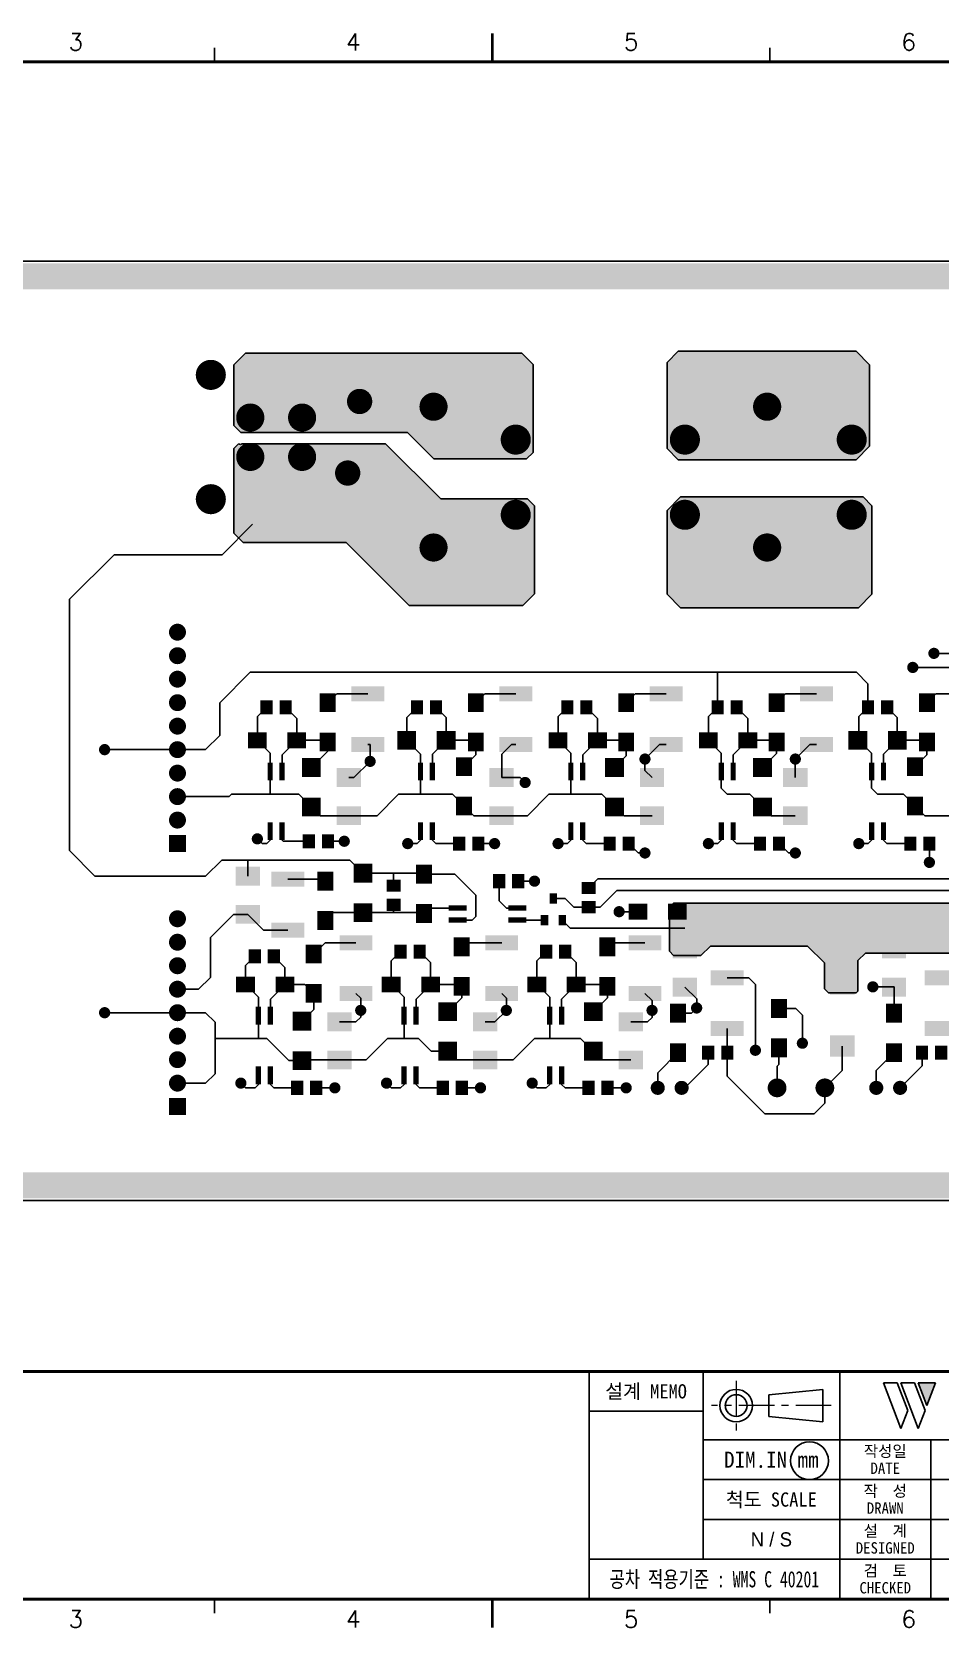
# Model space of a CAD drawing. Extents: x 295 to 953, y 10 to 290.
# Drawn here: x 606.2 to 765.6, y 9.8 to 290.2 of the extents above; entities that cross this region are included whole.
import ezdxf
from ezdxf.enums import TextEntityAlignment as Align

# ---------------------------------------------------------------- set-up
doc = ezdxf.new("R2010")
doc.units = 0
doc.header["$LTSCALE"] = 5
doc.header["$MEASUREMENT"] = 0
doc.linetypes.add('CENTER', pattern=[2, 1.25, -0.25, 0.25, -0.25])
doc.layers.get('0').update_dxf_attribs({"linetype": 'CONTINUOUS', "lineweight": 25})
for name, color, linetype in [('16_COMP_GBR', 1, 'CONTINUOUS'), ('SHEET', 3, 'CONTINUOUS'), ('문자', 4, 'CONTINUOUS'), ('테두리', 3, 'CONTINUOUS')]:
    doc.layers.add(name, color=color, linetype=linetype)
doc.layers.add('2', color=2, linetype='CENTER', lineweight=13)
doc.styles.add('MARK', font='ARLRDBD.TTF')
doc.styles.get("Standard").update_dxf_attribs({"font": 'simplex.shx'})
doc.styles.add('굴림', font='')
doc.styles.add('굴림체', font='')
doc.styles.get('굴림').set_extended_font_data('Gulim')
doc.styles.get('굴림체').set_extended_font_data('GulimChe')

# ---------------------------------------------------------------- blocks, each defined once
blk = doc.blocks.new('B')
at = {"layer": '문자'}
blk.add_hatch(color=256, dxfattribs=at).paths.add_polyline_path([(13.79, 10), (15.31, 6), (16.84, 10)])
at = {"color": 4, "const_width": 0.6}
blk.add_lwpolyline([(48.46, 10.32, 1), (49.06, 10.32, 1)], format="xyb", close=True, dxfattribs=at)
at = {"layer": '문자'}
for p, q in [((10.73, 2), (7.68, 10)), ((7.68, 10), (10.09, 10)), ((11.94, 5.16), (10.09, 10)), ((10.73, 10), (13.15, 10)), ((13.79, 2), (10.73, 10)), ((14.99, 5.16), (13.15, 10)), ((13.79, 10), (16.84, 10)), ((15.31, 6), (13.79, 10)), ((16.84, 10), (15.31, 6)), ((11.94, 5.16), (10.73, 2)), ((14.99, 5.16), (13.79, 2))]:
    blk.add_line(p, q, dxfattribs=at)
at = {"layer": '문자', "style": 'MARK', "oblique": 15}
blk.add_text('WOOJIN', height=6.5, dxfattribs=at).set_placement((36.4, 6), align=Align.MIDDLE_CENTER)
blk = doc.blocks.new('C')
at = {"layer": '2'}
for p, q in [((252.83, 53.35), (252.83, 44.65)), ((269.53, 49), (248.48, 49))]:
    blk.add_line(p, q, dxfattribs=at)
at = {"layer": 'SHEET'}
for p, q in [((227, 55), (227, 15)), ((247, 55), (247, 22)), ((271, 55), (271, 15)), ((271, 55), (271, 15)), ((247, 48), (227, 48)), ((333, 43), (247, 43)), ((287, 43), (287, 15)), ((333, 36), (247, 36)), ((311, 29), (247, 29)), ((311, 22), (227, 22))]:
    blk.add_line(p, q, dxfattribs=at)
at = {"layer": 'SHEET', "color": 4}
for p, q in [((258.53, 50.9), (268.03, 51.85)), ((258.53, 50.9), (258.53, 47.1)), ((268.03, 51.85), (268.03, 46.15)), ((258.53, 47.1), (268.03, 46.15))]:
    blk.add_line(p, q, dxfattribs=at)
for radius in [2.85, 1.9]:
    blk.add_circle((252.83, 49), radius, dxfattribs=at)
at = {"layer": 'SHEET'}
blk.add_circle((265.7, 39.32), 3.32, dxfattribs=at)
at = {"layer": '테두리'}
for points, const_width in [([(210, 290), (210, 285)], 0.5), ([(161.25, 287.5), (161.25, 285)], 0.3), ([(258.75, 287.5), (258.75, 285)], 0.3), ([(15, 285), (15, 15), (405, 15), (405, 285), (15, 285)], 0.5), ([(15, 55), (405, 55)], 0.5), ([(161.25, 12.5), (161.25, 15)], 0.3), ([(210, 10), (210, 15)], 0.5), ([(258.75, 12.5), (258.75, 15)], 0.3)]:
    blk.add_lwpolyline(points, dxfattribs=dict(at, const_width=const_width))
blk.add_blockref('B', (271, 43))
at = {"layer": '문자'}
for s, p in [('3', (136.88, 288.5)), ('4', (185.62, 288.5)), ('5', (234.38, 288.5)), ('6', (283.12, 288.5)), ('3', (136.88, 11.5)), ('4', (185.62, 11.5)), ('5', (234.38, 11.5)), ('6', (283.12, 11.5))]:
    blk.add_text(s, height=3, dxfattribs=at).set_placement(p, align=Align.MIDDLE)
at = {"layer": '문자', "style": '굴림체'}
for s, height, p in [('설계 MEMO', 2.5, (237, 51.5)), ('작성일', 2, (279, 41)), ('DIM.IN mm', 2.85, (259, 39.5)), ('DATE', 2, (279, 38)), ('척도 SCALE', 2.5, (259, 32.5)), ('작  성', 2, (279, 34)), ('DRAWN', 2, (279, 31)), ('설  계', 2, (279, 27)), ('DESIGNED', 2, (279, 24)), ('검  토', 2, (279, 20)), ('CHECKED', 2, (279, 17))]:
    blk.add_text(s, height=height, dxfattribs=at).set_placement(p, align=Align.MIDDLE_CENTER)
at = {"layer": '문자', "style": '굴림체', "width": 0.75}
blk.add_text('공차 적용기준 : WMS C 40201', height=2.85, dxfattribs=at).set_placement((249, 18.5), align=Align.MIDDLE_CENTER)

msp = doc.modelspace()

# ---------------------------------------------------------------- linework, layer by layer
at = {"color": 7}
for points, const_width in [([(636.24, 230.02, 1), (638.88, 230.02, 1)], 2.64), ([(662.58, 225.35, 1), (664.8, 225.35, 1)], 2.22), ([(643.25, 222.52, 1), (645.73, 222.52, 1)], 2.47), ([(652.35, 222.52, 1), (654.82, 222.52, 1)], 2.47), ([(675.43, 224.43, 1), (677.9, 224.43, 1)], 2.47), ([(734, 224.43, 1), (736.48, 224.43, 1)], 2.47), ([(689.78, 218.65, 1), (692.42, 218.65, 1)], 2.64), ([(719.48, 218.65, 1), (722.12, 218.65, 1)], 2.64), ([(748.77, 218.65, 1), (751.41, 218.65, 1)], 2.64), ([(643.25, 215.61, 1), (645.73, 215.61, 1)], 2.47), ([(652.35, 215.61, 1), (654.82, 215.61, 1)], 2.47), ([(660.48, 212.78, 1), (662.7, 212.78, 1)], 2.22), ([(636.24, 208.19, 1), (638.88, 208.19, 1)], 2.64), ([(689.78, 205.45, 1), (692.42, 205.45, 1)], 2.64), ([(719.48, 205.45, 1), (722.12, 205.45, 1)], 2.64), ([(748.77, 205.45, 1), (751.41, 205.45, 1)], 2.64), ([(675.43, 199.7, 1), (677.9, 199.7, 1)], 2.47), ([(734, 199.7, 1), (736.48, 199.7, 1)], 2.47), ([(630.96, 184.83, 1), (632.45, 184.83, 1)], 1.49), ([(630.96, 180.7, 1), (632.45, 180.7, 1)], 1.49), ([(760.32, 178.64, 1), (761.31, 178.64, 1)], 0.985), ([(764.04, 181.11, 1), (765.02, 181.11, 1)], 0.985), ([(630.96, 176.58, 1), (632.45, 176.58, 1)], 1.49), ([(630.96, 172.45, 1), (632.45, 172.45, 1)], 1.49), ([(630.96, 168.33, 1), (632.45, 168.33, 1)], 1.49), ([(630.96, 164.2, 1), (632.45, 164.2, 1)], 1.49), ([(618.42, 164.2, 1), (619.41, 164.2, 1)], 0.985), ([(665.04, 162.14, 1), (666.02, 162.14, 1)], 0.985), ([(713.3, 162.55, 1), (714.28, 162.55, 1)], 0.985), ([(739.7, 162.55, 1), (740.68, 162.55, 1)], 0.985), ([(630.96, 160.08, 1), (632.45, 160.08, 1)], 1.49), ([(630.96, 155.95, 1), (632.45, 155.95, 1)], 1.49), ([(692.26, 158.43, 1), (693.24, 158.43, 1)], 0.985), ([(630.96, 151.83, 1), (632.45, 151.83, 1)], 1.49), ([(645.24, 148.53, 1), (646.22, 148.53, 1)], 0.985), ([(660.5, 148.11, 1), (661.48, 148.11, 1)], 0.985), ([(671.64, 147.7, 1), (672.62, 147.7, 1)], 0.985), ([(686.9, 147.7, 1), (687.88, 147.7, 1)], 0.985), ([(698.04, 147.7, 1), (699.02, 147.7, 1)], 0.985), ([(724.44, 147.7, 1), (725.42, 147.7, 1)], 0.985), ([(750.84, 147.7, 1), (751.82, 147.7, 1)], 0.985), ([(713.3, 146.05, 1), (714.28, 146.05, 1)], 0.985), ([(739.7, 146.05, 1), (740.68, 146.05, 1)], 0.985), ([(763.24, 144.4, 1), (764.22, 144.4, 1)], 0.985), ([(693.91, 141.1, 1), (694.89, 141.1, 1)], 0.985), ([(630.96, 134.5, 1), (632.45, 134.5, 1)], 1.49), ([(708.76, 135.74, 1), (709.74, 135.74, 1)], 0.985), ([(630.96, 130.38, 1), (632.45, 130.38, 1)], 1.49), ([(630.96, 126.25, 1), (632.45, 126.25, 1)], 1.49), ([(630.96, 122.13, 1), (632.45, 122.13, 1)], 1.49), ([(753.31, 122.54, 1), (754.29, 122.54, 1)], 0.985), ([(618.42, 118, 1), (619.41, 118, 1)], 0.985), ([(630.96, 118, 1), (632.45, 118, 1)], 1.49), ([(663.39, 118.41, 1), (664.37, 118.41, 1)], 0.985), ([(688.96, 118.41, 1), (689.94, 118.41, 1)], 0.985), ([(714.54, 118.41, 1), (715.52, 118.41, 1)], 0.985), ([(722.37, 118.83, 1), (723.36, 118.83, 1)], 0.985), ([(630.96, 113.88, 1), (632.45, 113.88, 1)], 1.49), ([(732.69, 111.4, 1), (733.67, 111.4, 1)], 0.985), ([(740.94, 112.64, 1), (741.92, 112.64, 1)], 0.985), ([(630.96, 109.75, 1), (632.45, 109.75, 1)], 1.49), ([(630.96, 105.63, 1), (632.45, 105.63, 1)], 1.49), ([(642.35, 105.63, 1), (643.33, 105.63, 1)], 0.985), ([(667.92, 105.63, 1), (668.91, 105.63, 1)], 0.985), ([(693.5, 105.63, 1), (694.48, 105.63, 1)], 0.985), ([(658.85, 104.8, 1), (659.83, 104.8, 1)], 0.985), ([(684.42, 104.8, 1), (685.41, 104.8, 1)], 0.985), ([(710, 104.8, 1), (710.98, 104.8, 1)], 0.985), ([(715.42, 104.8, 1), (716.65, 104.8, 1)], 1.24), ([(719.61, 104.8, 1), (720.84, 104.8, 1)], 1.24), ([(736.16, 104.8, 1), (737.81, 104.8, 1)], 1.65), ([(744.55, 104.8, 1), (746.2, 104.8, 1)], 1.65), ([(753.78, 104.8, 1), (755.02, 104.8, 1)], 1.24), ([(757.97, 104.8, 1), (759.21, 104.8, 1)], 1.24)]:
    msp.add_lwpolyline(points, format="xyb", close=True, dxfattribs=dict(at, const_width=const_width))
for points in [[(659.51, 174.11), (659.51, 170.79), (656.7, 174.11), (656.7, 170.79)], [(668, 175.34), (668, 172.7), (662.23, 175.34), (662.23, 172.7)], [(685.49, 174.11), (685.49, 170.79), (682.69, 174.11), (682.69, 170.79)], [(693.99, 175.34), (693.99, 172.7), (688.22, 175.34), (688.22, 172.7)], [(711.89, 174.11), (711.89, 170.79), (709.09, 174.11), (709.09, 170.79)], [(720.39, 175.34), (720.39, 172.7), (714.62, 175.34), (714.62, 172.7)], [(738.29, 174.11), (738.29, 170.79), (735.49, 174.11), (735.49, 170.79)], [(746.79, 175.34), (746.79, 172.7), (741.02, 175.34), (741.02, 172.7)], [(764.69, 174.11), (764.69, 170.79), (761.89, 174.11), (761.89, 170.79)], [(648.42, 172.86), (648.42, 170.39), (646.28, 172.86), (646.28, 170.39)], [(651.77, 172.86), (651.77, 170.39), (649.64, 172.86), (649.64, 170.39)], [(674.82, 172.86), (674.82, 170.39), (672.68, 172.86), (672.68, 170.39)], [(678.17, 172.86), (678.17, 170.39), (676.04, 172.86), (676.04, 170.39)], [(701.22, 172.86), (701.22, 170.39), (699.08, 172.86), (699.08, 170.39)], [(704.57, 172.86), (704.57, 170.39), (702.44, 172.86), (702.44, 170.39)], [(727.62, 172.86), (727.62, 170.39), (725.48, 172.86), (725.48, 170.39)], [(730.97, 172.86), (730.97, 170.39), (728.84, 172.86), (728.84, 170.39)], [(754.02, 172.86), (754.02, 170.39), (751.88, 172.86), (751.88, 170.39)], [(757.37, 172.86), (757.37, 170.39), (755.24, 172.86), (755.24, 170.39)], [(647.38, 167.25), (647.38, 164.45), (644.07, 167.25), (644.07, 164.45)], [(654.3, 167.25), (654.3, 164.45), (650.99, 167.25), (650.99, 164.45)], [(659.51, 167.19), (659.51, 163.88), (656.7, 167.19), (656.7, 163.88)], [(668, 166.43), (668, 163.79), (662.23, 166.43), (662.23, 163.79)], [(673.61, 167.5), (673.61, 164.2), (670.31, 167.5), (670.31, 164.2)], [(680.54, 167.5), (680.54, 164.2), (677.24, 167.5), (677.24, 164.2)], [(685.49, 167.19), (685.49, 163.88), (682.69, 167.19), (682.69, 163.88)], [(693.99, 166.43), (693.99, 163.79), (688.22, 166.43), (688.22, 163.79)], [(700.18, 167.25), (700.18, 164.45), (696.87, 167.25), (696.87, 164.45)], [(707.1, 167.25), (707.1, 164.45), (703.79, 167.25), (703.79, 164.45)], [(711.89, 167.19), (711.89, 163.88), (709.09, 167.19), (709.09, 163.88)], [(720.39, 166.43), (720.39, 163.79), (714.62, 166.43), (714.62, 163.79)], [(726.58, 167.25), (726.58, 164.45), (723.27, 167.25), (723.27, 164.45)], [(733.5, 167.25), (733.5, 164.45), (730.19, 167.25), (730.19, 164.45)], [(738.29, 167.19), (738.29, 163.88), (735.49, 167.19), (735.49, 163.88)], [(746.79, 166.43), (746.79, 163.79), (741.02, 166.43), (741.02, 163.79)], [(752.81, 167.5), (752.81, 164.2), (749.51, 167.5), (749.51, 164.2)], [(759.74, 167.5), (759.74, 164.2), (756.44, 167.5), (756.44, 164.2)], [(764.69, 167.19), (764.69, 163.88), (761.89, 167.19), (761.89, 163.88)], [(656.87, 162.72), (656.87, 159.42), (653.57, 162.72), (653.57, 159.42)], [(683.43, 162.87), (683.43, 159.56), (680.62, 162.87), (680.62, 159.56)], [(710.08, 162.72), (710.08, 159.42), (706.78, 162.72), (706.78, 159.42)], [(736.07, 162.72), (736.07, 159.42), (732.77, 162.72), (732.77, 159.42)], [(762.63, 162.87), (762.63, 159.56), (759.82, 162.87), (759.82, 159.56)], [(648.44, 161.94), (648.44, 158.79), (647.52, 161.94), (647.52, 158.79)], [(650.54, 161.94), (650.54, 158.79), (649.61, 161.94), (649.61, 158.79)], [(663.95, 160.96), (663.95, 157.65), (659.68, 160.96), (659.68, 157.65)], [(674.84, 161.94), (674.84, 158.79), (673.92, 161.94), (673.92, 158.79)], [(676.94, 161.94), (676.94, 158.79), (676.01, 161.94), (676.01, 158.79)], [(690.76, 160.96), (690.76, 157.65), (686.49, 160.96), (686.49, 157.65)], [(701.24, 161.94), (701.24, 158.79), (700.32, 161.94), (700.32, 158.79)], [(703.34, 161.94), (703.34, 158.79), (702.41, 161.94), (702.41, 158.79)], [(717.16, 160.96), (717.16, 157.65), (712.89, 160.96), (712.89, 157.65)], [(727.64, 161.94), (727.64, 158.79), (726.72, 161.94), (726.72, 158.79)], [(729.74, 161.94), (729.74, 158.79), (728.81, 161.94), (728.81, 158.79)], [(742.33, 160.96), (742.33, 157.65), (738.05, 160.96), (738.05, 157.65)], [(754.04, 161.94), (754.04, 158.79), (753.12, 161.94), (753.12, 158.79)], [(756.14, 161.94), (756.14, 158.79), (755.21, 161.94), (755.21, 158.79)], [(656.87, 155.79), (656.87, 152.49), (653.57, 155.79), (653.57, 152.49)], [(683.43, 155.96), (683.43, 152.64), (680.62, 155.96), (680.62, 152.64)], [(710.08, 155.79), (710.08, 152.49), (706.78, 155.79), (706.78, 152.49)], [(736.07, 155.79), (736.07, 152.49), (732.77, 155.79), (732.77, 152.49)], [(762.63, 155.96), (762.63, 152.64), (759.82, 155.96), (759.82, 152.64)], [(663.95, 154.25), (663.95, 150.94), (659.68, 154.25), (659.68, 150.94)], [(690.76, 154.25), (690.76, 150.94), (686.49, 154.25), (686.49, 150.94)], [(717.16, 154.25), (717.16, 150.94), (712.89, 154.25), (712.89, 150.94)], [(742.33, 154.25), (742.33, 150.94), (738.05, 154.25), (738.05, 150.94)], [(633.19, 149.19), (633.19, 146.21), (630.21, 149.19), (630.21, 146.21)], [(648.44, 151.46), (648.44, 148.31), (647.52, 151.46), (647.52, 148.31)], [(650.54, 151.46), (650.54, 148.31), (649.61, 151.46), (649.61, 148.31)], [(655.84, 149.35), (655.84, 146.88), (653.71, 149.35), (653.71, 146.88)], [(659.2, 149.35), (659.2, 146.88), (657.06, 149.35), (657.06, 146.88)], [(674.84, 151.46), (674.84, 148.31), (673.92, 151.46), (673.92, 148.31)], [(676.94, 151.46), (676.94, 148.31), (676.01, 151.46), (676.01, 148.31)], [(682.24, 148.94), (682.24, 146.46), (680.11, 148.94), (680.11, 146.46)], [(685.6, 148.94), (685.6, 146.46), (683.46, 148.94), (683.46, 146.46)], [(701.24, 151.46), (701.24, 148.31), (700.32, 151.46), (700.32, 148.31)], [(703.34, 151.46), (703.34, 148.31), (702.41, 151.46), (702.41, 148.31)], [(708.64, 148.94), (708.64, 146.46), (706.51, 148.94), (706.51, 146.46)], [(712, 148.94), (712, 146.46), (709.86, 148.94), (709.86, 146.46)], [(727.64, 151.46), (727.64, 148.31), (726.72, 151.46), (726.72, 148.31)], [(729.74, 151.46), (729.74, 148.31), (728.81, 151.46), (728.81, 148.31)], [(735.04, 148.94), (735.04, 146.46), (732.91, 148.94), (732.91, 146.46)], [(738.4, 148.94), (738.4, 146.46), (736.26, 148.94), (736.26, 146.46)], [(754.04, 151.46), (754.04, 148.31), (753.12, 151.46), (753.12, 148.31)], [(756.14, 151.46), (756.14, 148.31), (755.21, 151.46), (755.21, 148.31)], [(761.44, 148.94), (761.44, 146.46), (759.31, 148.94), (759.31, 146.46)], [(764.8, 148.94), (764.8, 146.46), (762.66, 148.94), (762.66, 146.46)], [(646.21, 143.63), (646.21, 140.32), (641.94, 143.63), (641.94, 140.32)], [(665.94, 144.15), (665.94, 140.85), (662.64, 144.15), (662.64, 140.85)], [(676.42, 143.99), (676.42, 140.68), (673.61, 143.99), (673.61, 140.68)], [(653.98, 142.75), (653.98, 140.11), (648.2, 142.75), (648.2, 140.11)], [(659.09, 142.76), (659.09, 139.44), (656.29, 142.76), (656.29, 139.44)], [(670.89, 141.37), (670.89, 139.23), (668.42, 141.37), (668.42, 139.23)], [(689.26, 142.34), (689.26, 139.86), (687.12, 142.34), (687.12, 139.86)], [(692.61, 142.34), (692.61, 139.86), (690.47, 142.34), (690.47, 139.86)], [(705.13, 140.96), (705.13, 138.82), (702.65, 140.96), (702.65, 138.82)], [(670.89, 138.02), (670.89, 135.88), (668.42, 138.02), (668.42, 135.88)], [(698.36, 138.96), (698.36, 137.14), (697.04, 138.96), (697.04, 137.14)], [(705.13, 137.6), (705.13, 135.47), (702.65, 137.6), (702.65, 135.47)], [(646.21, 136.93), (646.21, 133.62), (641.94, 136.93), (641.94, 133.62)], [(659.09, 135.84), (659.09, 132.53), (656.29, 135.84), (656.29, 132.53)], [(665.94, 137.22), (665.94, 133.92), (662.64, 137.22), (662.64, 133.92)], [(676.42, 137.08), (676.42, 133.77), (673.61, 137.08), (673.61, 133.77)], [(682.49, 136.83), (682.49, 135.91), (679.34, 136.83), (679.34, 135.91)], [(682.49, 134.74), (682.49, 133.82), (679.34, 134.74), (679.34, 133.82)], [(692.96, 136.83), (692.96, 135.91), (689.82, 136.83), (689.82, 135.91)], [(692.96, 134.74), (692.96, 133.82), (689.82, 134.74), (689.82, 133.82)], [(696.8, 135.16), (696.8, 133.35), (695.48, 135.16), (695.48, 133.35)], [(699.93, 135.16), (699.93, 133.35), (698.61, 135.16), (698.61, 133.35)], [(714.21, 137.14), (714.21, 134.33), (710.9, 137.14), (710.9, 134.33)], [(721.12, 137.14), (721.12, 134.33), (717.81, 137.14), (717.81, 134.33)], [(653.98, 133.84), (653.98, 131.2), (648.2, 133.84), (648.2, 131.2)], [(646.36, 129.14), (646.36, 126.66), (644.22, 129.14), (644.22, 126.66)], [(649.71, 129.14), (649.71, 126.66), (647.57, 129.14), (647.57, 126.66)], [(657.03, 129.97), (657.03, 126.66), (654.22, 129.97), (654.22, 126.66)], [(665.94, 131.61), (665.94, 128.97), (660.17, 131.61), (660.17, 128.97)], [(671.93, 129.96), (671.93, 127.49), (669.79, 129.96), (669.79, 127.49)], [(675.29, 129.96), (675.29, 127.49), (673.15, 129.96), (673.15, 127.49)], [(683.02, 131.21), (683.02, 127.89), (680.21, 131.21), (680.21, 127.89)], [(691.52, 131.61), (691.52, 128.97), (685.74, 131.61), (685.74, 128.97)], [(697.51, 129.96), (697.51, 127.49), (695.37, 129.96), (695.37, 127.49)], [(700.86, 129.96), (700.86, 127.49), (698.72, 129.96), (698.72, 127.49)], [(708.59, 131.21), (708.59, 127.89), (705.79, 131.21), (705.79, 127.89)], [(716.68, 131.61), (716.68, 128.97), (710.9, 131.61), (710.9, 128.97)], [(722.94, 130.85), (722.94, 127.53), (718.67, 130.85), (718.67, 127.53)], [(759.65, 130.85), (759.65, 127.53), (755.38, 130.85), (755.38, 127.53)], [(645.32, 124.35), (645.32, 121.55), (642.01, 124.35), (642.01, 121.55)], [(652.24, 124.35), (652.24, 121.55), (648.92, 124.35), (648.92, 121.55)], [(670.9, 124.35), (670.9, 121.55), (667.58, 124.35), (667.58, 121.55)], [(677.81, 124.35), (677.81, 121.55), (674.5, 124.35), (674.5, 121.55)], [(683.02, 124.29), (683.02, 120.98), (680.21, 124.29), (680.21, 120.98)], [(696.47, 124.35), (696.47, 121.55), (693.16, 124.35), (693.16, 121.55)], [(703.39, 124.35), (703.39, 121.55), (700.07, 124.35), (700.07, 121.55)], [(708.59, 124.29), (708.59, 120.98), (705.79, 124.29), (705.79, 120.98)], [(722.94, 124.14), (722.94, 120.83), (718.67, 124.14), (718.67, 120.83)], [(731.12, 125.43), (731.12, 122.79), (725.34, 125.43), (725.34, 122.79)], [(750.59, 124.93), (750.59, 121.14), (746.3, 124.93), (746.3, 121.14)], [(759.65, 124.14), (759.65, 120.83), (755.38, 124.14), (755.38, 120.83)], [(768.65, 125.43), (768.65, 122.79), (762.88, 125.43), (762.88, 122.79)], [(657.03, 123.05), (657.03, 119.74), (654.22, 123.05), (654.22, 119.74)], [(665.94, 122.7), (665.94, 120.06), (660.17, 122.7), (660.17, 120.06)], [(691.52, 122.7), (691.52, 120.06), (685.74, 122.7), (685.74, 120.06)], [(716.68, 122.7), (716.68, 120.06), (710.9, 122.7), (710.9, 120.06)], [(646.38, 119.04), (646.38, 115.89), (645.46, 119.04), (645.46, 115.89)], [(648.47, 119.04), (648.47, 115.89), (647.55, 119.04), (647.55, 115.89)], [(655.22, 118.17), (655.22, 114.87), (651.92, 118.17), (651.92, 114.87)], [(662.3, 118.06), (662.3, 114.75), (658.03, 118.06), (658.03, 114.75)], [(671.95, 119.04), (671.95, 115.89), (671.03, 119.04), (671.03, 115.89)], [(674.05, 119.04), (674.05, 115.89), (673.13, 119.04), (673.13, 115.89)], [(680.79, 119.82), (680.79, 116.52), (677.49, 119.82), (677.49, 116.52)], [(687.88, 118.06), (687.88, 114.75), (683.6, 118.06), (683.6, 114.75)], [(697.53, 119.04), (697.53, 115.89), (696.61, 119.04), (696.61, 115.89)], [(699.62, 119.04), (699.62, 115.89), (698.7, 119.04), (698.7, 115.89)], [(706.37, 119.82), (706.37, 116.52), (703.07, 119.82), (703.07, 116.52)], [(713.45, 118.06), (713.45, 114.75), (709.18, 118.06), (709.18, 114.75)], [(720.97, 119.56), (720.97, 116.25), (718.16, 119.56), (718.16, 116.25)], [(738.71, 120.38), (738.71, 117.07), (735.9, 120.38), (735.9, 117.07)], [(758.92, 119.56), (758.92, 116.25), (756.11, 119.56), (756.11, 116.25)], [(731.12, 116.52), (731.12, 113.88), (725.34, 116.52), (725.34, 113.88)], [(768.65, 116.52), (768.65, 113.88), (762.88, 116.52), (762.88, 113.88)], [(680.79, 112.89), (680.79, 109.59), (677.49, 112.89), (677.49, 109.59)], [(706.37, 112.89), (706.37, 109.59), (703.07, 112.89), (703.07, 109.59)], [(720.97, 112.64), (720.97, 109.33), (718.16, 112.64), (718.16, 109.33)], [(725.97, 112.22), (725.97, 109.75), (723.83, 112.22), (723.83, 109.75)], [(729.32, 112.22), (729.32, 109.75), (727.19, 112.22), (727.19, 109.75)], [(738.71, 113.47), (738.71, 110.16), (735.9, 113.47), (735.9, 110.16)], [(750.59, 114.04), (750.59, 110.25), (746.3, 114.04), (746.3, 110.25)], [(758.92, 112.64), (758.92, 109.33), (756.11, 112.64), (756.11, 109.33)], [(763.51, 112.22), (763.51, 109.75), (761.37, 112.22), (761.37, 109.75)], [(766.86, 112.22), (766.86, 109.75), (764.72, 112.22), (764.72, 109.75)], [(655.22, 111.24), (655.22, 107.94), (651.92, 111.24), (651.92, 107.94)], [(662.3, 111.35), (662.3, 108.04), (658.03, 111.35), (658.03, 108.04)], [(687.88, 111.35), (687.88, 108.04), (683.6, 111.35), (683.6, 108.04)], [(713.45, 111.35), (713.45, 108.04), (709.18, 111.35), (709.18, 108.04)], [(646.38, 108.56), (646.38, 105.41), (645.46, 108.56), (645.46, 105.41)], [(648.47, 108.56), (648.47, 105.41), (647.55, 108.56), (647.55, 105.41)], [(671.95, 108.56), (671.95, 105.41), (671.03, 108.56), (671.03, 105.41)], [(674.05, 108.56), (674.05, 105.41), (673.13, 108.56), (673.13, 105.41)], [(697.53, 108.56), (697.53, 105.41), (696.61, 108.56), (696.61, 105.41)], [(699.62, 108.56), (699.62, 105.41), (698.7, 108.56), (698.7, 105.41)], [(653.78, 106.04), (653.78, 103.56), (651.64, 106.04), (651.64, 103.56)], [(657.14, 106.04), (657.14, 103.56), (655, 106.04), (655, 103.56)], [(679.36, 106.04), (679.36, 103.56), (677.22, 106.04), (677.22, 103.56)], [(682.71, 106.04), (682.71, 103.56), (680.57, 106.04), (680.57, 103.56)], [(704.93, 106.04), (704.93, 103.56), (702.79, 106.04), (702.79, 103.56)], [(708.29, 106.04), (708.29, 103.56), (706.15, 106.04), (706.15, 103.56)], [(633.19, 102.99), (633.19, 100.01), (630.21, 102.99), (630.21, 100.01)]]:
    msp.add_solid(points, dxfattribs=at)
at = {"layer": '16_COMP_GBR', "color": 7}
for p, q in [((505.48, 250), (865.18, 250)), ((643.65, 233.83), (641.6, 231.78)), ((692.19, 233.83), (643.65, 233.83)), ((694.16, 231.86), (692.19, 233.83)), ((719.63, 234.16), (717.67, 232.19)), ((750.85, 234.16), (719.63, 234.16)), ((753.23, 231.78), (750.85, 234.16)), ((641.6, 231.78), (641.6, 221.11)), ((694.16, 216.41), (694.16, 231.86)), ((717.67, 232.19), (717.67, 217.07)), ((753.23, 217.48), (753.23, 231.78)), ((641.6, 221.11), (642.83, 219.89)), ((642.83, 219.89), (672.11, 219.89)), ((672.11, 219.89), (676.73, 215.27)), ((642.43, 217.92), (641.6, 217.1)), ((641.6, 217.1), (641.6, 202.22)), ((642.76, 217.81), (642.43, 217.92)), ((643.04, 217.91), (642.76, 217.81)), ((668.26, 217.91), (643.04, 217.91)), ((677.92, 208.25), (668.26, 217.91)), ((693.01, 215.27), (694.16, 216.41)), ((717.67, 217.07), (719.63, 215.1)), ((750.85, 215.1), (753.23, 217.48)), ((676.73, 215.27), (693.01, 215.27)), ((719.63, 215.1), (750.85, 215.1)), ((693.18, 208.25), (677.92, 208.25)), ((694.4, 207.03), (693.18, 208.25)), ((720.05, 208.58), (717.67, 206.21)), ((752.08, 208.58), (720.05, 208.58)), ((753.64, 207.03), (752.08, 208.58)), ((694.4, 191.58), (694.4, 207.03)), ((717.67, 206.21), (717.67, 191.49)), ((753.64, 191.49), (753.64, 207.03)), ((644.9, 203.8), (639.54, 198.44)), ((641.6, 202.22), (643.24, 200.58)), ((643.24, 200.58), (661.31, 200.58)), ((661.31, 200.58), (672.36, 189.53)), ((620.57, 198.44), (612.73, 190.6)), ((620.57, 198.44), (639.54, 198.44)), ((692.35, 189.53), (694.4, 191.58)), ((717.67, 191.49), (720.05, 189.12)), ((751.26, 189.12), (753.64, 191.49)), ((612.73, 146.46), (612.73, 190.6)), ((672.36, 189.53), (692.35, 189.53)), ((720.05, 189.12), (751.26, 189.12)), ((776.9, 181.11), (764.53, 181.11)), ((644.49, 177.81), (639.13, 172.45)), ((750.92, 177.81), (644.49, 177.81)), ((644.49, 177.81), (726.55, 177.81)), ((726.55, 177.81), (726.55, 171.63)), ((750.92, 177.81), (752.95, 175.78)), ((774.43, 178.64), (760.82, 178.64)), ((658.1, 172.45), (659.67, 174.02)), ((665.12, 174.02), (659.67, 174.02)), ((684.09, 172.45), (685.66, 174.02)), ((691.1, 174.02), (685.66, 174.02)), ((710.49, 172.45), (712.06, 174.02)), ((712.06, 174.02), (717.5, 174.02)), ((736.89, 172.45), (738.46, 174.02)), ((743.9, 174.02), (738.46, 174.02)), ((752.95, 171.63), (752.95, 175.78)), ((763.29, 172.45), (764.86, 174.02)), ((770.3, 174.02), (764.86, 174.02)), ((639.13, 172.45), (639.13, 166.68)), ((647.35, 171.63), (645.73, 170)), ((650.7, 171.63), (652.64, 169.69)), ((673.75, 171.63), (671.96, 169.84)), ((677.1, 171.63), (678.89, 169.84)), ((700.15, 171.63), (698.53, 170)), ((703.5, 171.63), (705.44, 169.69)), ((726.55, 171.63), (724.93, 170)), ((729.9, 171.63), (731.84, 169.69)), ((752.95, 171.63), (751.33, 170)), ((756.3, 171.63), (758.09, 169.84)), ((645.73, 170), (645.73, 165.85)), ((652.64, 165.85), (652.64, 169.69)), ((671.96, 169.84), (671.96, 165.85)), ((678.89, 169.84), (678.89, 165.85)), ((698.53, 165.85), (698.53, 170)), ((705.44, 169.69), (705.44, 165.85)), ((724.93, 170), (724.93, 165.85)), ((731.84, 165.85), (731.84, 169.69)), ((751.33, 170), (751.33, 165.85)), ((758.09, 169.84), (758.09, 165.85)), ((636.65, 164.2), (639.13, 166.68)), ((645.73, 165.85), (647.98, 163.6)), ((652.64, 165.85), (650.08, 163.28)), ((652.64, 165.85), (658.1, 165.85)), ((658.1, 165.85), (658.1, 165.53)), ((658.1, 163.95), (658.1, 165.53)), ((671.96, 165.85), (674.38, 163.43)), ((678.89, 165.85), (676.48, 163.43)), ((684.09, 165.85), (678.89, 165.85)), ((684.09, 165.53), (684.09, 165.85)), ((684.09, 163.28), (684.09, 165.53)), ((698.53, 165.85), (700.78, 163.6)), ((705.44, 165.85), (702.88, 163.28)), ((710.49, 165.85), (705.44, 165.85)), ((710.49, 165.53), (710.49, 165.85)), ((710.49, 163.13), (710.49, 165.53)), ((724.93, 165.85), (727.18, 163.6)), ((731.84, 165.85), (729.28, 163.28)), ((736.89, 165.85), (731.84, 165.85)), ((736.89, 165.53), (736.89, 165.85)), ((736.89, 163.54), (736.89, 165.53)), ((751.33, 165.85), (751.16, 165.85)), ((751.16, 165.85), (751.33, 165.85)), ((753.58, 163.6), (751.33, 165.85)), ((758.09, 165.85), (755.68, 163.43)), ((763.29, 165.85), (758.09, 165.85)), ((763.29, 165.53), (763.29, 165.85)), ((763.29, 163.28), (763.29, 165.53)), ((631.7, 164.2), (618.92, 164.2)), ((636.65, 164.2), (631.7, 164.2)), ((647.98, 163.6), (647.98, 160.36)), ((650.08, 163.28), (650.08, 160.36)), ((655.22, 161.07), (658.1, 163.95)), ((665.53, 165.11), (665.12, 165.11)), ((665.53, 162.14), (665.53, 165.11)), ((674.38, 163.43), (674.38, 160.36)), ((676.48, 163.43), (676.48, 160.36)), ((682.03, 161.22), (684.09, 163.28)), ((690.36, 165.11), (688.63, 163.38)), ((688.63, 159.3), (688.63, 163.38)), ((690.36, 165.11), (691.1, 165.11)), ((700.78, 160.36), (700.78, 163.6)), ((702.88, 160.36), (702.88, 163.28)), ((708.43, 161.07), (710.49, 163.13)), ((713.79, 162.55), (716.35, 165.11)), ((717.5, 165.11), (716.35, 165.11)), ((727.18, 163.6), (727.18, 160.36)), ((729.28, 163.28), (729.28, 160.36)), ((734.42, 161.07), (736.89, 163.54)), ((740.19, 162.55), (742.75, 165.11)), ((743.9, 165.11), (742.75, 165.11)), ((753.58, 163.6), (753.58, 160.36)), ((755.68, 163.43), (755.68, 160.36)), ((761.23, 161.22), (763.29, 163.28)), ((647.98, 156.36), (647.98, 160.36)), ((665.53, 162.14), (662.69, 159.3)), ((674.38, 160.36), (674.38, 156.36)), ((700.78, 156.36), (700.78, 160.36)), ((713.79, 162.55), (713.79, 160.54)), ((715.03, 159.3), (713.79, 160.54)), ((727.18, 160.36), (727.18, 157.41)), ((740.19, 159.3), (740.19, 162.55)), ((753.58, 160.36), (753.58, 157.41)), ((661.82, 159.3), (662.69, 159.3)), ((688.63, 159.3), (691.87, 159.3)), ((692.75, 158.43), (691.87, 159.3)), ((728.23, 156.36), (727.18, 157.41)), ((754.63, 156.36), (753.58, 157.41)), ((631.7, 155.95), (640.78, 155.95)), ((641.19, 156.36), (640.78, 155.95)), ((641.19, 156.36), (647.98, 156.36)), ((652.99, 156.36), (647.98, 156.36)), ((655.22, 154.14), (652.99, 156.36)), ((670.53, 156.36), (666.77, 152.6)), ((670.53, 156.36), (674.38, 156.36)), ((679.97, 156.36), (674.38, 156.36)), ((682.03, 154.3), (679.97, 156.36)), ((682.03, 154.3), (683.73, 152.6)), ((696.93, 156.36), (693.17, 152.6)), ((696.93, 156.36), (700.78, 156.36)), ((706.2, 156.36), (700.78, 156.36)), ((708.43, 154.14), (706.2, 156.36)), ((728.23, 156.36), (732.19, 156.36)), ((734.42, 154.14), (732.19, 156.36)), ((754.63, 156.36), (759.17, 156.36)), ((761.23, 154.3), (759.17, 156.36)), ((761.23, 154.3), (762.93, 152.6)), ((655.22, 154.14), (656.75, 152.6)), ((661.82, 152.6), (656.75, 152.6)), ((661.82, 152.6), (666.77, 152.6)), ((688.63, 152.6), (683.73, 152.6)), ((688.63, 152.6), (693.17, 152.6)), ((708.43, 154.14), (710.13, 152.6)), ((715.03, 152.6), (710.13, 152.6)), ((734.42, 154.14), (735.95, 152.6)), ((740.19, 152.6), (735.95, 152.6)), ((767.83, 152.6), (762.93, 152.6)), ((647.98, 148.3), (647.98, 149.89)), ((650.08, 149.89), (650.08, 148.3)), ((674.38, 148.3), (674.38, 149.89)), ((676.48, 148.3), (676.48, 149.89)), ((700.78, 149.89), (700.78, 148.3)), ((702.88, 149.89), (702.88, 148.3)), ((727.18, 148.3), (727.18, 149.89)), ((729.28, 148.3), (729.28, 149.89)), ((753.58, 148.3), (753.58, 149.89)), ((755.68, 148.3), (755.68, 149.89)), ((612.73, 146.46), (617.21, 141.98)), ((645.73, 148.53), (646.55, 147.7)), ((646.55, 147.7), (647.38, 147.7)), ((647.98, 148.3), (647.38, 147.7)), ((650.27, 148.11), (650.08, 148.3)), ((650.27, 148.11), (654.78, 148.11)), ((658.13, 148.11), (660.99, 148.11)), ((672.13, 147.7), (673.78, 147.7)), ((674.38, 148.3), (673.78, 147.7)), ((676.48, 148.3), (677.08, 147.7)), ((681.18, 147.7), (677.08, 147.7)), ((684.53, 147.7), (687.39, 147.7)), ((700.18, 147.7), (698.53, 147.7)), ((700.18, 147.7), (700.78, 148.3)), ((703.48, 147.7), (702.88, 148.3)), ((703.48, 147.7), (707.58, 147.7)), ((710.93, 147.7), (712.58, 146.05)), ((712.58, 146.05), (713.79, 146.05)), ((724.93, 147.7), (726.58, 147.7)), ((727.18, 148.3), (726.58, 147.7)), ((729.28, 148.3), (729.88, 147.7)), ((733.98, 147.7), (729.88, 147.7)), ((737.33, 147.7), (738.98, 146.05)), ((738.98, 146.05), (740.19, 146.05)), ((751.33, 147.7), (752.98, 147.7)), ((753.58, 148.3), (752.98, 147.7)), ((755.68, 148.3), (756.28, 147.7)), ((760.38, 147.7), (756.28, 147.7)), ((763.73, 147.7), (763.73, 144.4)), ((636.65, 141.98), (639.49, 144.81)), ((644.08, 144.81), (639.49, 144.81)), ((661.98, 144.81), (644.08, 144.81)), ((644.08, 144.81), (644.08, 141.98)), ((664.29, 142.5), (661.98, 144.81)), ((636.65, 141.98), (617.21, 141.98)), ((657.69, 141.43), (651.09, 141.43)), ((657.69, 141.1), (657.69, 141.43)), ((664.29, 142.5), (669.65, 142.5)), ((675.02, 142.5), (669.65, 142.5)), ((669.65, 142.5), (669.65, 140.3)), ((675.02, 142.34), (675.02, 142.5)), ((680.38, 142.34), (675.02, 142.34)), ((680.38, 142.34), (684.09, 138.63)), ((688.19, 141.1), (688.19, 137.64)), ((691.54, 141.1), (694.4, 141.1)), ((703.89, 139.89), (705.51, 141.51)), ((768.65, 141.51), (705.51, 141.51)), ((684.09, 134.91), (684.09, 138.63)), ((689.45, 136.37), (688.19, 137.64)), ((697.7, 138.05), (699.77, 138.05)), ((701.28, 136.54), (699.77, 138.05)), ((708.84, 139.45), (705.93, 136.54)), ((708.84, 139.45), (777.32, 139.45)), ((637.48, 131.2), (641.55, 135.27)), ((644.08, 135.27), (641.55, 135.27)), ((644.08, 135.27), (646.83, 132.52)), ((657.69, 134.18), (659.08, 135.57)), ((659.08, 135.57), (664.29, 135.57)), ((664.29, 135.57), (669.65, 135.57)), ((669.65, 136.95), (669.65, 135.57)), ((675.02, 135.57), (669.65, 135.57)), ((675.02, 136.37), (680.91, 136.37)), ((675.02, 135.57), (675.02, 136.37)), ((675.02, 135.42), (675.02, 135.57)), ((684.09, 134.91), (683.45, 134.28)), ((689.45, 136.37), (691.39, 136.37)), ((701.28, 136.54), (703.89, 136.54)), ((703.89, 136.54), (705.93, 136.54)), ((709.25, 135.74), (712.55, 135.74)), ((718.81, 137.22), (718.08, 136.49)), ((718.08, 136.49), (718.08, 128.79)), ((783.02, 137.22), (718.81, 137.22)), ((651.09, 132.52), (646.83, 132.52)), ((680.91, 134.28), (683.45, 134.28)), ((696.14, 134.28), (691.39, 134.28)), ((696.14, 134.25), (696.14, 134.28)), ((699.27, 134.25), (700.67, 132.85)), ((700.67, 132.85), (720.8, 132.85)), ((637.48, 131.2), (637.48, 124.19)), ((655.63, 128.31), (657.61, 130.29)), ((663.05, 130.29), (657.61, 130.29)), ((681.62, 129.55), (682.36, 130.29)), ((682.36, 130.29), (688.63, 130.29)), ((707.19, 129.55), (707.93, 130.29)), ((707.93, 130.29), (713.79, 130.29)), ((723.62, 128.07), (725.27, 129.71)), ((725.27, 129.71), (742.32, 129.71)), ((742.32, 129.71), (745.31, 126.73)), ((645.29, 127.9), (643.67, 126.28)), ((643.67, 126.28), (643.67, 122.95)), ((648.64, 127.9), (650.58, 125.96)), ((670.86, 128.73), (669.24, 127.1)), ((669.24, 127.1), (669.24, 122.95)), ((674.22, 128.73), (676.16, 126.79)), ((676.16, 122.95), (676.16, 126.79)), ((696.44, 128.73), (694.82, 127.1)), ((694.82, 127.1), (694.82, 122.95)), ((699.79, 128.73), (701.73, 126.79)), ((701.73, 122.95), (701.73, 126.79)), ((718.08, 128.79), (718.81, 128.07)), ((718.81, 128.07), (723.62, 128.07)), ((745.31, 126.73), (745.31, 122.19)), ((751.16, 127.14), (752.5, 128.48)), ((751.16, 121.78), (751.16, 127.14)), ((752.5, 128.48), (776.15, 128.48)), ((635.42, 122.13), (637.48, 124.19)), ((650.58, 125.96), (650.58, 122.95)), ((728.23, 124.11), (732.02, 124.11)), ((733.18, 122.95), (732.02, 124.11)), ((635.42, 122.13), (631.7, 122.13)), ((643.67, 122.95), (645.92, 120.7)), ((645.92, 120.7), (645.92, 117.46)), ((650.58, 122.95), (648.01, 120.38)), ((654.07, 122.95), (650.58, 122.95)), ((655.63, 121.4), (654.07, 122.95)), ((655.63, 118.58), (655.63, 121.4)), ((663.05, 121.38), (663.88, 120.56)), ((669.24, 122.95), (671.49, 120.7)), ((671.49, 120.7), (671.49, 117.46)), ((676.16, 122.95), (673.59, 120.38)), ((681.62, 122.95), (676.16, 122.95)), ((679.14, 118.17), (681.62, 120.64)), ((681.62, 122.63), (681.62, 122.95)), ((681.62, 120.64), (681.62, 122.63)), ((688.63, 121.38), (689.45, 120.56)), ((694.82, 122.95), (697.07, 120.7)), ((697.07, 120.7), (697.07, 117.46)), ((701.73, 122.95), (699.16, 120.38)), ((701.73, 122.95), (707.19, 122.95)), ((704.72, 118.17), (707.19, 120.64)), ((707.19, 122.95), (707.19, 122.63)), ((707.19, 120.64), (707.19, 122.63)), ((713.79, 121.38), (715.03, 120.15)), ((720.8, 122.48), (722.87, 120.42)), ((733.18, 122.95), (733.18, 111.4)), ((745.31, 122.19), (746.03, 121.47)), ((746.03, 121.47), (750.85, 121.47)), ((750.85, 121.47), (751.16, 121.78)), ((753.8, 122.54), (757.52, 122.54)), ((757.52, 122.54), (757.52, 122.48)), ((757.52, 122.48), (757.52, 117.9)), ((618.92, 118), (631.7, 118)), ((631.7, 118), (636.65, 118)), ((638.3, 116.35), (636.65, 118)), ((648.01, 120.38), (648.01, 117.46)), ((653.57, 116.52), (655.63, 118.58)), ((663.88, 118.41), (663.88, 120.56)), ((663.88, 118.41), (663.88, 117.23)), ((673.59, 120.38), (673.59, 117.46)), ((689.45, 118.41), (687.44, 116.4)), ((689.45, 120.56), (689.45, 118.41)), ((699.16, 120.38), (699.16, 117.46)), ((715.03, 120.15), (715.03, 118.41)), ((715.03, 117.18), (715.03, 118.41)), ((719.57, 117.9), (721.94, 117.9)), ((722.87, 118.83), (721.94, 117.9)), ((722.87, 120.42), (722.87, 118.83)), ((740.29, 118.73), (737.3, 118.73)), ((740.29, 118.73), (741.43, 117.59)), ((638.3, 116.35), (638.3, 113.46)), ((645.92, 117.46), (645.92, 113.46)), ((663.05, 116.4), (660.17, 116.4)), ((663.05, 116.4), (663.88, 117.23)), ((671.49, 117.46), (671.49, 113.46)), ((685.74, 116.4), (687.44, 116.4)), ((697.07, 113.46), (697.07, 117.46)), ((711.32, 116.4), (714.26, 116.4)), ((715.03, 117.18), (714.26, 116.4)), ((728.25, 115.2), (728.23, 115.2)), ((728.25, 110.99), (728.25, 115.2)), ((741.43, 112.64), (741.43, 117.59)), ((645.92, 113.46), (638.3, 113.46)), ((638.3, 107.28), (638.3, 113.46)), ((645.92, 113.46), (647.38, 113.46)), ((651.26, 109.59), (647.38, 113.46)), ((668.58, 113.46), (664.81, 109.7)), ((668.58, 113.46), (671.49, 113.46)), ((674.03, 113.46), (671.49, 113.46)), ((674.03, 113.46), (676.25, 111.24)), ((690.64, 109.7), (694.4, 113.46)), ((697.07, 113.46), (694.4, 113.46)), ((702.49, 113.46), (697.07, 113.46)), ((704.72, 111.24), (702.49, 113.46)), ((651.26, 109.59), (653.57, 109.59)), ((660.17, 109.7), (653.57, 109.7)), ((653.57, 109.7), (653.57, 109.59)), ((660.17, 109.7), (664.81, 109.7)), ((679.14, 111.24), (676.25, 111.24)), ((679.14, 111.24), (680.68, 109.7)), ((685.74, 109.7), (680.68, 109.7)), ((690.64, 109.7), (685.74, 109.7)), ((704.72, 111.24), (706.25, 109.7)), ((711.32, 109.7), (706.25, 109.7)), ((719.57, 110.99), (716.03, 107.46)), ((724.9, 110.99), (724.9, 108.93)), ((728.25, 106.84), (728.25, 110.99)), ((737.3, 111.81), (737.3, 108.93)), ((748.44, 107.87), (748.44, 112.14)), ((757.52, 110.99), (754.4, 107.87)), ((762.44, 108.65), (762.44, 110.99)), ((638.3, 107.28), (636.65, 105.63)), ((645.92, 106.99), (645.92, 105.4)), ((648.01, 105.4), (648.01, 106.99)), ((671.49, 106.99), (671.49, 105.4)), ((673.59, 106.99), (673.59, 105.4)), ((697.07, 105.4), (697.07, 106.99)), ((699.16, 106.99), (699.16, 105.4)), ((716.03, 104.8), (716.03, 107.46)), ((720.78, 104.8), (724.9, 108.93)), ((728.25, 106.84), (734.83, 100.26)), ((736.99, 108.61), (737.3, 108.93)), ((736.99, 108.61), (736.99, 104.8)), ((745.37, 104.8), (748.44, 107.87)), ((754.4, 104.8), (754.4, 107.87)), ((758.59, 104.8), (762.44, 108.65)), ((631.7, 105.63), (636.65, 105.63)), ((642.84, 105.63), (643.67, 104.8)), ((645.32, 104.8), (643.67, 104.8)), ((645.32, 104.8), (645.92, 105.4)), ((648.01, 105.4), (648.62, 104.8)), ((652.71, 104.8), (648.62, 104.8)), ((656.07, 104.8), (659.34, 104.8)), ((668.42, 105.63), (669.24, 104.8)), ((670.89, 104.8), (669.24, 104.8)), ((670.89, 104.8), (671.49, 105.4)), ((674.19, 104.8), (673.59, 105.4)), ((674.19, 104.8), (678.29, 104.8)), ((684.94, 104.8), (681.64, 104.8)), ((684.92, 104.8), (684.94, 104.8)), ((693.99, 105.63), (694.82, 104.8)), ((694.82, 104.8), (696.47, 104.8)), ((697.07, 105.4), (696.47, 104.8)), ((699.77, 104.8), (699.16, 105.4)), ((699.77, 104.8), (703.86, 104.8)), ((707.22, 104.8), (710.49, 104.8)), ((720.78, 104.8), (720.23, 104.8)), ((745.37, 104.8), (745.37, 102.14)), ((743.49, 100.26), (745.37, 102.14)), ((743.49, 100.26), (734.83, 100.26)), ((505.48, 85), (865.18, 85))]:
    msp.add_line(p, q, dxfattribs=at)
for points in [[(505.89, 249.18), (506.3, 249.59), (865.18, 249.18), (864.77, 249.59)], [(505.89, 246.29), (505.89, 249.18), (868.07, 246.29), (865.18, 249.18)], [(506.3, 249.59), (506.3, 249.59), (864.77, 249.59), (506.3, 249.59)], [(505.89, 245.05), (505.89, 246.29), (868.07, 245.05), (868.07, 246.29)], [(505.89, 245.05), (505.89, 245.05), (517.03, 245.05), (868.07, 245.05)], [(641.69, 231.86), (643.65, 233.83), (694.16, 231.86), (692.19, 233.83)], [(643.65, 233.83), (643.65, 233.83), (692.19, 233.83), (643.65, 233.83)], [(717.67, 232.19), (719.63, 234.16), (752.81, 232.19), (750.85, 234.16)], [(719.63, 234.16), (719.63, 234.16), (750.85, 234.16), (719.63, 234.16)], [(641.6, 231.78), (641.69, 231.86), (694.16, 231.78), (694.16, 231.86)], [(641.6, 221.11), (641.6, 231.78), (694.16, 221.11), (694.16, 231.78)], [(717.67, 231.78), (717.67, 232.19), (753.23, 231.78), (752.81, 232.19)], [(717.67, 217.48), (717.67, 231.78), (753.23, 217.48), (753.23, 231.78)], [(642.83, 219.89), (641.6, 221.11), (694.16, 219.89), (694.16, 221.11)], [(675.59, 216.41), (672.11, 219.89), (694.16, 216.41), (694.16, 219.89)], [(641.6, 217.1), (642.32, 217.81), (669.08, 217.1), (668.36, 217.81)], [(641.6, 208.25), (641.6, 217.1), (677.92, 208.25), (669.08, 217.1)], [(642.32, 217.81), (642.43, 217.92), (642.76, 217.81), (642.43, 217.92)], [(642.76, 217.81), (643.04, 217.91), (668.36, 217.81), (668.26, 217.91)], [(643.04, 217.91), (643.04, 217.91), (668.26, 217.91), (643.04, 217.91)], [(676.73, 215.27), (675.59, 216.41), (693.01, 215.27), (694.16, 216.41)], [(717.67, 217.07), (717.67, 217.48), (752.81, 217.07), (753.23, 217.48)], [(719.63, 215.1), (717.67, 217.07), (750.85, 215.1), (752.81, 217.07)], [(641.6, 208.25), (641.6, 208.25), (693.18, 208.25), (677.92, 208.25)], [(641.6, 207.03), (641.6, 208.25), (694.4, 207.03), (693.18, 208.25)], [(718.49, 207.03), (720.05, 208.58), (753.64, 207.03), (752.08, 208.58)], [(720.05, 208.58), (720.05, 208.58), (752.08, 208.58), (720.05, 208.58)], [(641.6, 202.22), (641.6, 207.03), (694.4, 202.22), (694.4, 207.03)], [(717.67, 206.21), (718.49, 207.03), (753.64, 206.21), (753.64, 207.03)], [(717.67, 191.49), (717.67, 206.21), (753.64, 191.49), (753.64, 206.21)], [(643.24, 200.58), (641.6, 202.22), (694.4, 200.58), (694.4, 202.22)], [(670.31, 191.58), (661.31, 200.58), (694.4, 191.58), (694.4, 200.58)], [(672.36, 189.53), (670.31, 191.58), (692.35, 189.53), (694.4, 191.58)], [(720.05, 189.12), (717.67, 191.49), (751.26, 189.12), (753.64, 191.49)], [(718.08, 136.49), (718.81, 137.22), (783.75, 136.49), (783.02, 137.22)], [(718.08, 132.06), (718.08, 136.49), (788.18, 132.06), (783.75, 136.49)], [(718.81, 137.22), (718.81, 137.22), (783.02, 137.22), (718.81, 137.22)], [(718.08, 131.04), (718.08, 132.06), (789.21, 131.04), (788.18, 132.06)], [(718.08, 130.72), (718.08, 131.04), (833.25, 130.72), (832.93, 131.04)], [(718.08, 129.71), (718.08, 130.72), (833.25, 129.71), (833.25, 130.72)], [(718.08, 129.71), (718.08, 129.71), (725.27, 129.71), (742.32, 129.71)], [(718.08, 128.79), (718.08, 129.71), (724.35, 128.79), (725.27, 129.71)], [(743.56, 128.48), (742.32, 129.71), (833.25, 128.48), (833.25, 129.71)], [(718.81, 128.07), (718.08, 128.79), (723.62, 128.07), (724.35, 128.79)], [(744.89, 127.14), (743.56, 128.48), (751.16, 127.14), (752.5, 128.48)], [(743.56, 128.48), (743.56, 128.48), (752.5, 128.48), (776.15, 128.48)], [(745.31, 126.73), (744.89, 127.14), (751.16, 126.73), (751.16, 127.14)], [(745.31, 122.19), (745.31, 126.73), (751.16, 122.19), (751.16, 126.73)], [(745.72, 121.78), (745.31, 122.19), (751.16, 121.78), (751.16, 122.19)], [(746.03, 121.47), (745.72, 121.78), (750.85, 121.47), (751.16, 121.78)], [(505.89, 88.71), (505.89, 89.95), (868.07, 88.71), (868.07, 89.95)], [(505.89, 89.95), (505.89, 89.95), (868.07, 89.95), (517.03, 89.95)], [(505.89, 85.82), (505.89, 88.71), (865.18, 85.82), (868.07, 88.71)], [(506.3, 85.41), (505.89, 85.82), (864.77, 85.41), (865.18, 85.82)]]:
    msp.add_solid(points, dxfattribs=at)

# ---------------------------------------------------------------- block references
msp.add_blockref('C', (476.98, 0))

# ---------------------------------------------------------------- texts
at = {"layer": '문자', "style": '굴림'}
msp.add_text('N / S', height=2.5, dxfattribs=at).set_placement((735.98, 25.5), align=Align.MIDDLE_CENTER)

doc.saveas('drawing.dxf')
